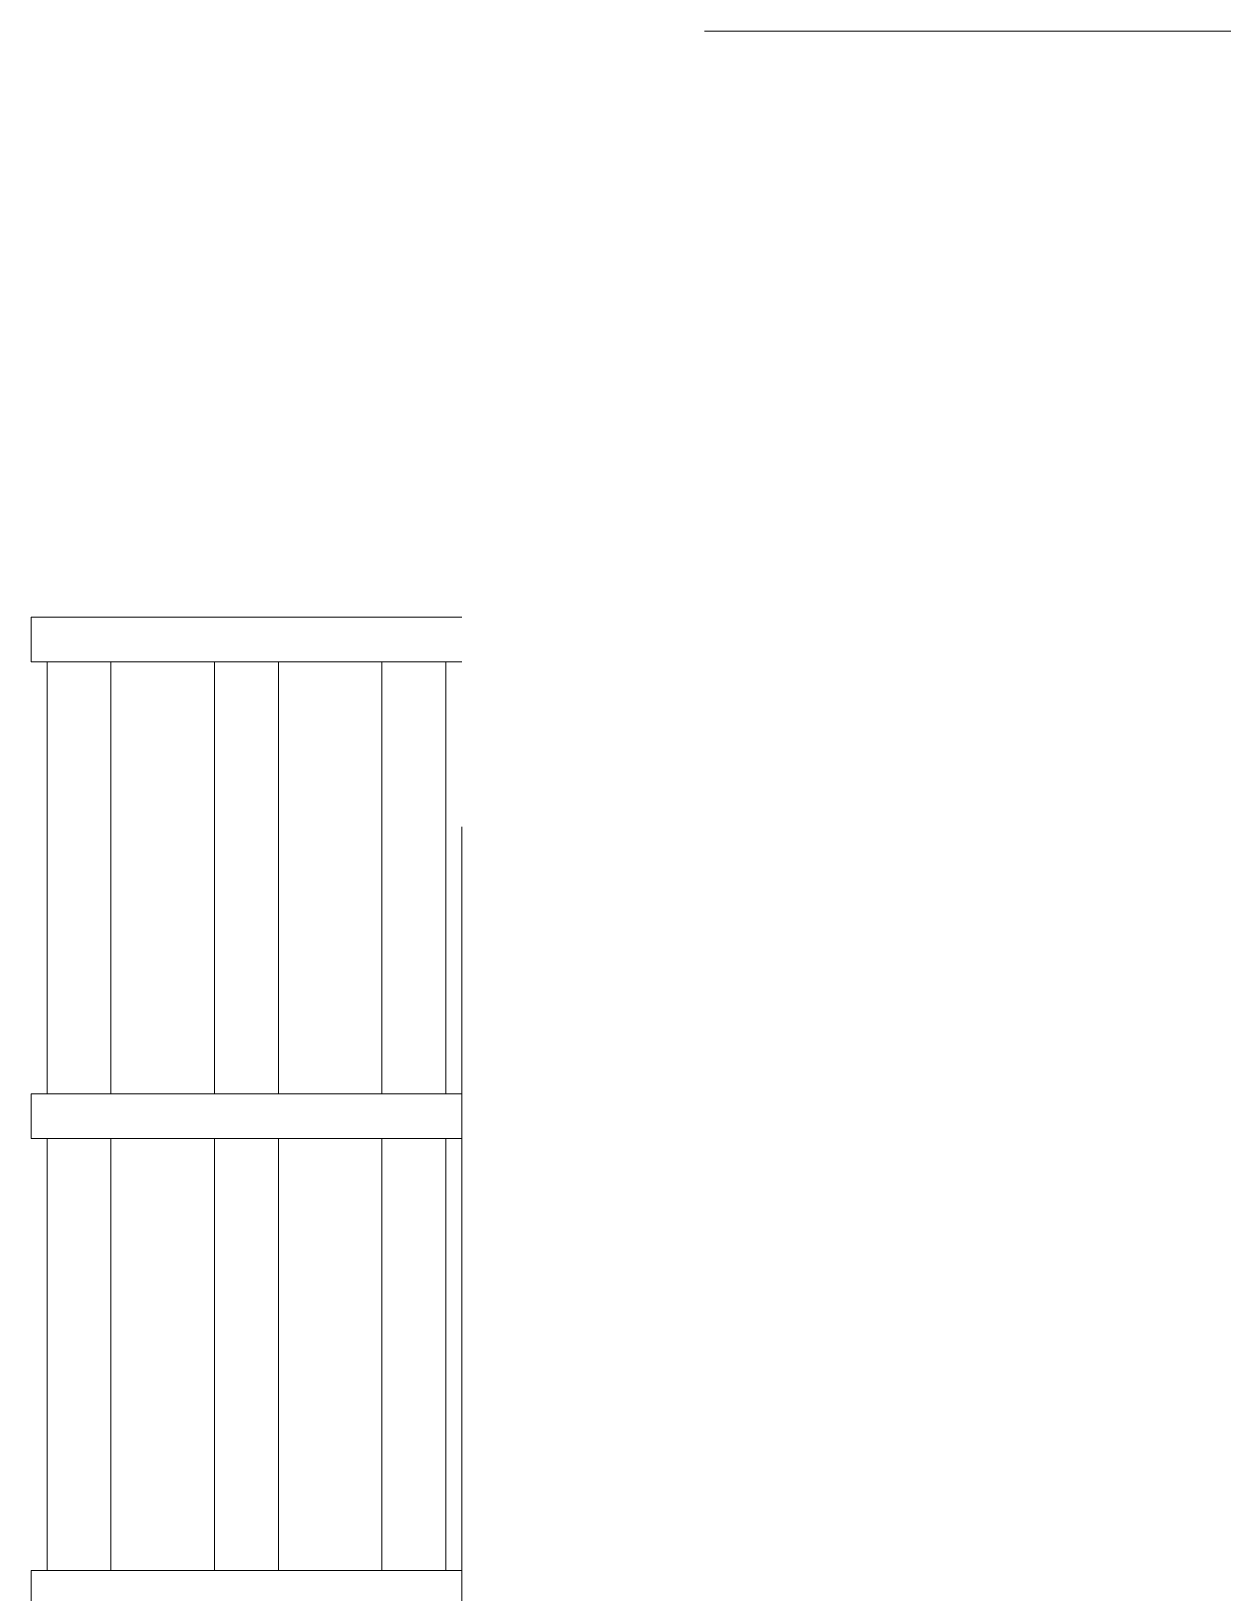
# Model space of a CAD drawing. Header units: millimetres. Extents: x 73 to 57768, y -40361 to 10065.
# Drawn here: x 3811.8 to 4185.5, y 8372.8 to 8862.7 of the extents above; entities that cross this region are included whole.
import ezdxf

# ---------------------------------------------------------------- set-up
doc = ezdxf.new("R2010")
doc.units = ezdxf.units.MM
doc.layers.add('pogled', color=7, linetype='Continuous', lineweight=5, true_color=0x8db1c3)

msp = doc.modelspace()

# ---------------------------------------------------------------- linework, layer by layer
at = {"layer": 'pogled', "ltscale": 5}
msp.add_line((5182.775, 8862.681), (4022.992, 8862.681), dxfattribs=at)
at = {"layer": 'pogled'}
for points in [[(3946.804, 8678.851), (3811.804, 8678.851)], [(3811.804, 8664.851), (3811.804, 8678.851)], [(3946.804, 8664.851), (3811.804, 8664.851)], [(3946.804, 8664.851), (3811.804, 8664.851)], [(3816.804, 8529.336), (3816.804, 8664.851)], [(3836.804, 8529.336), (3836.804, 8664.851)], [(3869.304, 8529.336), (3869.304, 8664.851)], [(3889.304, 8529.336), (3889.304, 8664.851)], [(3921.804, 8529.336), (3921.804, 8664.851)], [(3941.804, 8529.336), (3941.804, 8664.851)], [(3941.804, 8638.851), (3941.804, 8664.851)], [(3946.804, 8529.336), (3811.804, 8529.336)], [(3811.804, 8515.336), (3811.804, 8529.336)], [(3946.804, 8515.336), (3811.804, 8515.336)], [(3946.804, 8515.336), (3811.804, 8515.336)], [(3816.804, 8379.822), (3816.804, 8515.336)], [(3836.804, 8379.822), (3836.804, 8515.336)], [(3869.304, 8379.822), (3869.304, 8515.336)], [(3889.304, 8379.822), (3889.304, 8515.336)], [(3921.804, 8379.822), (3921.804, 8515.336)], [(3941.804, 8379.822), (3941.804, 8515.336)], [(3941.804, 8489.336), (3941.804, 8515.336)], [(3946.804, 8379.822), (3811.804, 8379.822)], [(3811.804, 8365.822), (3811.804, 8379.822)]]:
    msp.add_lwpolyline(points, dxfattribs=at)
at = {"layer": 'pogled', "ltscale": 5}
msp.add_lwpolyline([(3946.804, 7805.822), (3946.804, 8365.822), (3946.804, 8613.079)], dxfattribs=at)

doc.saveas('drawing.dxf')
